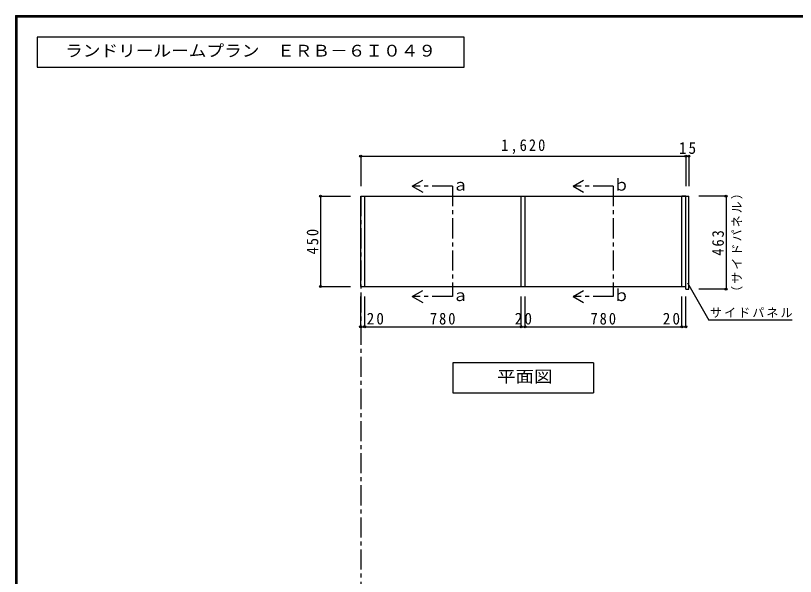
# Model space of a CAD drawing. Units: millimetres at full size, sheet at 1:20. Extents: x -3922 to 3878, y -2932 to 2722.
# Drawn here: x -3922 to -37, y -71 to 2722 of the extents above; entities that cross this region are included whole.
import ezdxf
from ezdxf.enums import TextEntityAlignment as Align

# ---------------------------------------------------------------- set-up
doc = ezdxf.new("R2010")
doc.units = ezdxf.units.MM
doc.header["$LTSCALE"] = 20
doc.header["$PDMODE"] = 32
doc.header["$PDSIZE"] = 10
doc.linetypes.add('CHAIN1', pattern=[8, 5, -1, 1, -1])
for name, color, linetype in [('0-2_本体', 2, 'Continuous'), ('0-3_固定棚', 2, 'Continuous'), ('0-4_可動棚', 3, 'Continuous'), ('0-A_文字', 7, 'Continuous'), ('0-B_寸法', 4, 'Continuous'), ('F-1_枠', 6, 'Continuous')]:
    doc.layers.add(name, color=color, linetype=linetype)
doc.styles.add('ＭＳ ゴシック', font='')
doc.styles.get('ＭＳ ゴシック').set_extended_font_data('MS Gothic')

msp = doc.modelspace()

# ---------------------------------------------------------------- linework, layer by layer
at = {"layer": '0-2_本体'}
for p, q in [((-1403.06, 1372.73), (-1403.06, 1822.73)), ((-1403.06, 1822.73), (-1383.06, 1822.73)), ((-1383.06, 1372.73), (-1383.06, 1822.73)), ((-603.06, 1372.73), (-603.06, 1822.73)), ((-603.06, 1822.73), (-568.06, 1822.73)), ((-583.06, 1359.73), (-583.06, 1822.73)), ((-568.06, 1359.73), (-568.06, 1822.73)), ((-1403.06, 1372.73), (-1383.06, 1372.73)), ((-603.06, 1372.73), (-583.06, 1372.73)), ((-583.06, 1359.73), (-568.06, 1359.73))]:
    msp.add_line(p, q, dxfattribs=at)
at = {"layer": '0-2_本体', "color": 3}
msp.add_line((-2203.06, 1372.73), (-583.06, 1372.73), dxfattribs=at)
at = {"layer": '0-2_本体'}
for points in [[(-2203.06, 1372.73), (-2183.06, 1372.73), (-2183.06, 1822.73)], [(-2203.06, 1372.73), (-2203.06, 1822.73), (-2183.06, 1822.73)]]:
    msp.add_lwpolyline(points, dxfattribs=at)
at = {"layer": '0-3_固定棚', "color": 3}
for p, q in [((-2183.06, 1822.73), (-1403.06, 1822.73)), ((-583.06, 1822.73), (-603.06, 1822.73))]:
    msp.add_line(p, q, dxfattribs=at)
at = {"layer": '0-4_可動棚'}
msp.add_line((-1383.06, 1822.73), (-603.06, 1822.73), dxfattribs=at)
at = {"layer": '0-A_文字'}
for p, q in [((-3815.36, 2615.63), (-3815.36, 2465.63)), ((-1688.22, 2615.63), (-3815.36, 2615.63)), ((-1688.22, 2465.63), (-1688.22, 2615.63)), ((-3815.36, 2465.63), (-1688.22, 2465.63)), ((-1946.16, 1872.73), (-1894.2, 1902.73)), ((-1946.16, 1872.73), (-1894.2, 1842.73)), ((-1144.73, 1872.73), (-1092.77, 1902.73)), ((-1144.73, 1872.73), (-1092.77, 1842.73)), ((-575.02, 1391.15), (-467.94, 1205.68)), ((-1946.16, 1322.73), (-1894.2, 1352.73)), ((-1946.16, 1322.73), (-1894.2, 1292.73)), ((-1144.73, 1322.73), (-1092.77, 1352.73)), ((-1144.73, 1322.73), (-1092.77, 1292.73)), ((-52.81, 1205.68), (-467.94, 1205.68)), ((-1042.46, 992.73), (-1743.46, 992.73)), ((-1042.46, 992.73), (-1042.46, 842.73))]:
    msp.add_line(p, q, dxfattribs=at)
at = {"layer": '0-A_文字', "linetype": 'CHAIN1'}
for p, q in [((-1746.16, 1872.73), (-1946.16, 1872.73)), ((-1746.16, 1872.73), (-1746.16, 1322.73)), ((-944.73, 1872.73), (-1144.73, 1872.73)), ((-944.73, 1872.73), (-944.73, 1322.73)), ((-2203.06, 1822.73), (-2203.06, -1704.27)), ((-1746.16, 1322.73), (-1946.16, 1322.73)), ((-944.73, 1322.73), (-1144.73, 1322.73))]:
    msp.add_line(p, q, dxfattribs=at)
at = {"layer": '0-A_文字'}
msp.add_lwpolyline([(-1743.46, 992.73), (-1743.46, 842.73), (-1042.46, 842.73)], dxfattribs=at)
at = {"layer": '0-B_寸法'}
for p, q in [((-2203.06, 2022.73), (-2203.06, 1872.73)), ((-2203.06, 2022.73), (-583.06, 2022.73)), ((-583.06, 2022.73), (-568.06, 2022.73)), ((-583.06, 2022.73), (-583.06, 1872.73)), ((-568.06, 2022.73), (-568.06, 1872.73)), ((-2403.06, 1822.73), (-2253.06, 1822.73)), ((-2403.06, 1822.73), (-2403.06, 1372.73)), ((-383.06, 1822.73), (-518.06, 1822.73)), ((-383.06, 1822.73), (-383.06, 1359.73)), ((-2403.06, 1372.73), (-2253.06, 1372.73)), ((-383.06, 1359.73), (-518.06, 1359.73)), ((-2203.06, 1172.73), (-2203.06, 1322.73)), ((-2183.06, 1172.73), (-2183.06, 1322.73)), ((-1403.06, 1172.73), (-1403.06, 1322.73)), ((-1383.06, 1172.73), (-1383.06, 1322.73)), ((-1383.06, 1172.73), (-1383.06, 1322.73)), ((-603.06, 1172.73), (-603.06, 1322.73)), ((-583.06, 1172.73), (-583.06, 1322.73)), ((-2203.06, 1172.73), (-2183.06, 1172.73)), ((-2183.06, 1172.73), (-1403.06, 1172.73)), ((-1403.06, 1172.73), (-1383.06, 1172.73)), ((-1383.06, 1172.73), (-603.06, 1172.73)), ((-603.06, 1172.73), (-583.06, 1172.73))]:
    msp.add_line(p, q, dxfattribs=at)
at = {"layer": '0-B_寸法', "color": 7}
for p in [(-2203.06, 2022.73), (-583.06, 2022.73), (-568.06, 2022.73), (-2403.06, 1822.73), (-383.06, 1822.73), (-2403.06, 1372.73), (-383.06, 1359.73), (-2203.06, 1172.73), (-2183.06, 1172.73), (-1403.06, 1172.73), (-1383.06, 1172.73), (-603.06, 1172.73), (-583.06, 1172.73)]:
    msp.add_point(p, dxfattribs=at)
at = {"layer": 'F-1_枠'}
for p, q in [((-3922.03, 2722.29), (-3922.03, -2864.37)), ((-3922.03, 2722.29), (3877.97, 2722.29)), ((-3918.7, 2722.29), (-3918.7, -2864.37)), ((-3915.36, 2722.29), (-3915.36, -2864.37)), ((-3922.03, 2718.96), (3877.97, 2718.96)), ((-3922.03, 2715.63), (3877.97, 2715.63))]:
    msp.add_line(p, q, dxfattribs=at)

# ---------------------------------------------------------------- texts
at = {"layer": '0-A_文字', "style": 'ＭＳ ゴシック'}
for s, width, p in [('ランドリールームプラン\u3000ＥＲＢ－６Ｉ０４９', 1.1, (-3675.36, 2500.63)), ('平面図', 1.15, (-1523.46, 877.73))]:
    msp.add_text(s, height=58.65, dxfattribs=dict(at, width=width)).set_placement(p, align=Align.BOTTOM_LEFT)
for s, p in [('ｂ', (-944.73, 1832.73)), ('ａ', (-1746.16, 1832.73)), ('ｂ', (-944.73, 1282.73)), ('ａ', (-1746.16, 1282.73))]:
    msp.add_text(s, height=58.65, dxfattribs=at).set_placement(p, align=Align.BOTTOM_LEFT)
at = {"layer": '0-A_文字', "insert": (-462.81, 1217.62), "char_height": 43.99, "attachment_point": 7, "style": 'ＭＳ ゴシック'}
msp.add_mtext('\\T1.17;サイドパネル', dxfattribs=at)
at = {"layer": '0-B_寸法', "color": 7, "char_height": 58.65, "attachment_point": 7, "style": 'ＭＳ ゴシック'}
for s, insert in [('\\T1.28;\\W0.9;1,620', (-1503.06, 2032.73)), ('\\T1.27;\\W0.95;15', (-618.06, 2032.73)), ('\\T1.27;\\W0.95;20', (-2173.21, 1182.73)), ('\\T1.27;\\W0.9;780', (-1858.06, 1182.73)), ('\\T1.27;\\W0.95;20', (-1435.56, 1182.73)), ('\\T1.27;\\W0.9;780', (-1058.06, 1182.73)), ('\\T1.27;\\W0.95;20', (-698.11, 1182.73))]:
    msp.add_mtext(s, dxfattribs=dict(at, insert=insert))
at = {"layer": '0-B_寸法', "color": 7, "attachment_point": 7, "rotation": 90, "style": 'ＭＳ ゴシック'}
for s, insert, char_height in [('\\T1.17;（サイドパネル）', (-300.56, 1316.23), 43.99), ('\\T1.27;\\W0.9;450', (-2413.06, 1532.73), 58.65), ('\\T1.27;\\W0.9;463', (-393.06, 1526.23), 58.65)]:
    msp.add_mtext(s, dxfattribs=dict(at, insert=insert, char_height=char_height))

doc.saveas('drawing.dxf')
